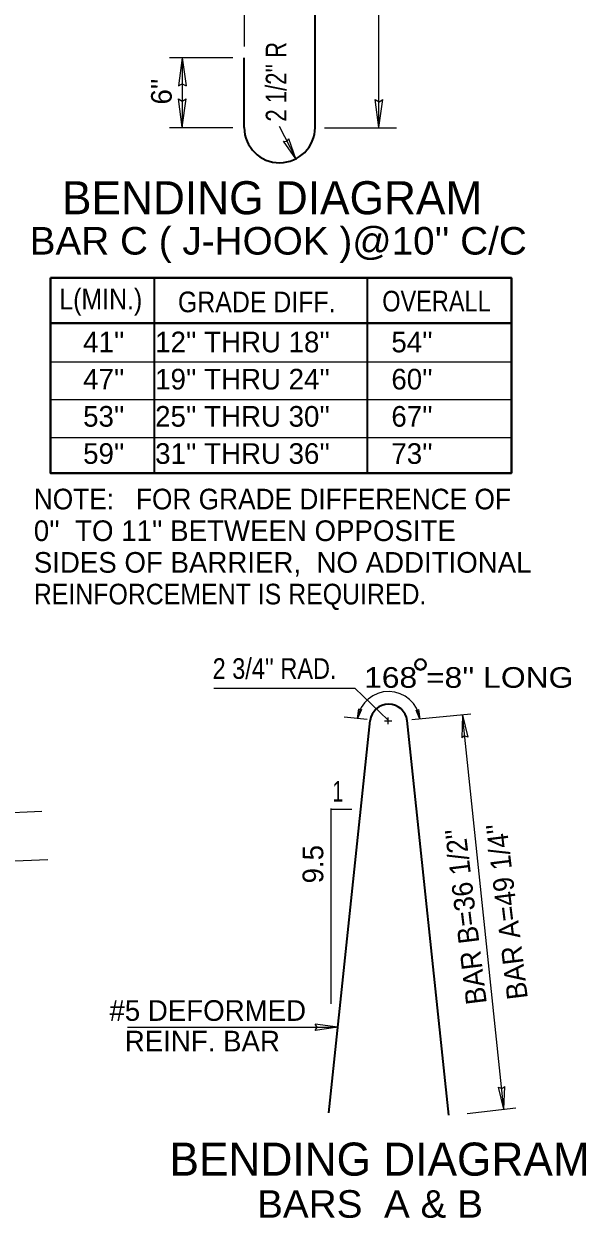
# Model space of a CAD drawing. Extents: x 124 to 525, y -471 to -16.
# Drawn here: x 308.9 to 342.9, y -176 to -103.8 of the extents above; entities that cross this region are included whole.
import ezdxf

# ---------------------------------------------------------------- set-up
doc = ezdxf.new("R2010")
doc.units = 0
doc.header["$LTSCALE"] = 0.5
doc.layers.add('1', color=7, linetype='Continuous', lineweight=13)

msp = doc.modelspace()

# ---------------------------------------------------------------- linework, layer by layer
at = {"layer": '1', "lineweight": 35}
for p, q in [((326.477, -110.0326), (326.477, -75.529)), ((322.1866, -110.046), (322.1866, -105.8122)), ((316.7648, -130.9493), (316.7648, -119.1277)), ((329.6541, -130.9493), (329.6541, -119.1277)), ((327.3089, -169.6661), (329.8087, -145.9182)), ((334.5552, -169.7953), (332.0417, -145.9182))]:
    msp.add_line(p, q, dxfattribs=at)
at = {"layer": '1'}
for p, q in [((330.3317, -110.073), (330.3317, -75.5781)), ((322.2004, -105.1447), (322.2004, -98.278)), ((321.5107, -105.8145), (317.6686, -105.8145)), ((318.4572, -110.0603), (318.4572, -105.8145)), ((321.5107, -110.0603), (317.6686, -110.0603)), ((324.3048, -109.953), (325.2831, -111.8747)), ((331.3918, -110.073), (327.0416, -110.073)), ((320.3553, -143.9668), (328.8781, -143.9668)), ((330.8864, -145.9093), (328.8781, -143.9668)), ((328.2296, -145.7072), (329.6348, -145.8476)), ((329.0492, -145.7877), (329.0487, -145.7896)), ((330.6704, -145.9333), (331.1261, -145.9333)), ((330.8864, -146.1494), (330.8864, -145.7414)), ((335.8936, -145.5312), (332.3229, -145.8881)), ((332.8047, -145.8377), (332.8052, -145.8396)), ((337.8947, -169.4382), (335.3836, -145.5822)), ((315.1281, -164.4852), (327.7552, -164.4852)), ((335.6706, -169.7007), (338.6179, -169.3528))]:
    msp.add_line(p, q, dxfattribs=at)
at = {"layer": '1', "lineweight": 25}
for p, q in [((318.4466, -105.8171), (318.2126, -107.5201)), ((318.4466, -105.8171), (318.6806, -107.5201)), ((318.4466, -110.0153), (318.2126, -108.3123)), ((318.4466, -110.0153), (318.6806, -108.3123)), ((330.3395, -110.0463), (330.1055, -108.3433)), ((330.3395, -110.0463), (330.5735, -108.3433)), ((325.3172, -111.9287), (324.5747, -110.8747)), ((325.3172, -111.9287), (324.8865, -110.7135)), ((310.4696, -124.2074), (338.3467, -124.2074)), ((310.4696, -126.4913), (338.3467, -126.4913)), ((310.4696, -128.7985), (338.3467, -128.7985)), ((335.3865, -145.5933), (335.3433, -146.9679)), ((335.3865, -145.5933), (335.7155, -146.9287)), ((306.9486, -151.5315), (309.9477, -151.4036)), ((327.4241, -151.2419), (327.4241, -163.0718)), ((327.4241, -151.2768), (328.6992, -151.2768)), ((307.3086, -154.4515), (310.3077, -154.3236)), ((327.8505, -164.4829), (326.4881, -164.2957)), ((327.8505, -164.4829), (326.4881, -164.6701)), ((337.8952, -169.4407), (337.5682, -168.1049)), ((337.8952, -169.4407), (337.9406, -168.0662))]:
    msp.add_line(p, q, dxfattribs=at)
at = {"layer": '1', "lineweight": 40}
msp.add_line((310.4767, -121.8838), (338.3467, -121.8838), dxfattribs=at)
at = {"layer": '1', "lineweight": 25}
for points in [[(318.2126, -107.5201), (318.449, -107.3883), (318.6806, -107.5201)], [(318.2126, -108.3123), (318.449, -108.4441), (318.6806, -108.3123)], [(330.1055, -108.3433), (330.3419, -108.4751), (330.5735, -108.3433)], [(324.5747, -110.8747), (324.7776, -110.881), (324.8865, -110.7135)], [(335.7155, -146.9287), (335.5164, -146.8437), (335.3433, -146.9679)], [(326.4881, -164.6701), (326.5935, -164.481), (326.4881, -164.2957)], [(337.5682, -168.1049), (337.7672, -168.1902), (337.9406, -168.0662)]]:
    msp.add_lwpolyline(points, dxfattribs=at)
at = {"layer": '1', "lineweight": 40}
msp.add_lwpolyline([(310.4744, -119.1382), (338.3467, -119.1382), (338.3467, -130.9493), (310.4744, -130.9493)], close=True, dxfattribs=at)
at = {"layer": '1', "lineweight": 25}
for points in [[(329.0487, -145.7896), (329.1283, -145.2078), (329.1918, -145.2719), (329.2792, -145.2496)], [(332.8052, -145.8396), (332.5789, -145.2978), (332.6662, -145.3208), (332.7302, -145.2572)]]:
    msp.add_lwpolyline(points, close=True, dxfattribs=at)
at = {"layer": '1', "lineweight": 40}
msp.add_circle((332.8506, -142.5287), 0.3193, dxfattribs=at)
at = {"layer": '1', "lineweight": 35}
for centre, radius, start, end in [((324.3318, -110.0235), 2.1453, 180.60092, 359.75711), ((330.9235, -146.0608), 1.1229, 6.58384, 173.24281)]:
    msp.add_arc(centre, radius, start, end, dxfattribs=at)
at = {"layer": '1'}
msp.add_arc((330.9235, -146.0608), 1.8942, 6.69712, 171.75065, dxfattribs=at)

# ---------------------------------------------------------------- texts
for s, rotation, width, p in [("2 1/2'' R", 90, 0.8, (324.7433, -109.682)), ("BAR A=49 1/4''", 96.992, 0.95, (339.3425, -162.7235)), ("BAR B=36 1/2''", 96.992, 0.95, (336.8611, -163.0278))]:
    msp.add_text(s, height=1.25, rotation=rotation, dxfattribs=dict(at, width=width)).set_placement(p)
for s, p in [("6''", (317.8083, -108.6474)), ('9.5', (326.9707, -155.7784))]:
    msp.add_text(s, height=1.25, rotation=90, dxfattribs=at).set_placement(p)
for s, height, p in [('BENDING DIAGRAM', 2, (311.1745, -115.2881)), ("41''    12'' THRU 18''        54''", 1.25, (312.4522, -123.6412)), ("47''    19'' THRU 24''        60''", 1.25, (312.4522, -125.8912)), ("53''    25'' THRU 30''        67''", 1.25, (312.4522, -128.1412)), ("59''    31'' THRU 36''        73''", 1.25, (312.4522, -130.3912)), ("0''  TO 11'' BETWEEN OPPOSITE", 1.25, (309.4694, -135.0621)), ('SIDES OF BARRIER,  NO ADDITIONAL ', 1.25, (309.4694, -136.9787)), ('#5 DEFORMED', 1.25, (314.0414, -164.0944)), ('  REINF. BAR', 1.25, (314.0414, -165.9444)), ('BENDING DIAGRAM', 2, (317.6717, -173.4615))]:
    msp.add_text(s, height=height, dxfattribs=at).set_placement(p)
for s, height, width, p in [("BAR C ( J-HOOK )@10'' C/C", 1.667, 1.05, (309.2197, -117.7273)), ('L(MIN.)', 1.25, 0.9, (311.0122, -121.0487)), ('GRADE DIFF.', 1.25, 0.9, (318.1837, -121.2157)), ('OVERALL', 1.25, 0.85, (330.5383, -121.169)), ('NOTE:   FOR GRADE DIFFERENCE OF', 1.25, 0.95, (309.4694, -133.1454)), ('REINFORCEMENT IS REQUIRED.', 1.25, 0.9, (309.4694, -138.8954)), ("2 3/4'' RAD.", 1.25, 0.85, (320.2798, -143.4017)), ("168 =8'' LONG", 1.25, 1.15, (329.4402, -143.941)), ('1', 1.25, 0.7, (327.5287, -150.8232)), ('BARS  A & B', 1.667, 1.05, (322.9679, -176.0072))]:
    msp.add_text(s, height=height, dxfattribs=dict(at, width=width)).set_placement(p)

doc.saveas('drawing.dxf')
